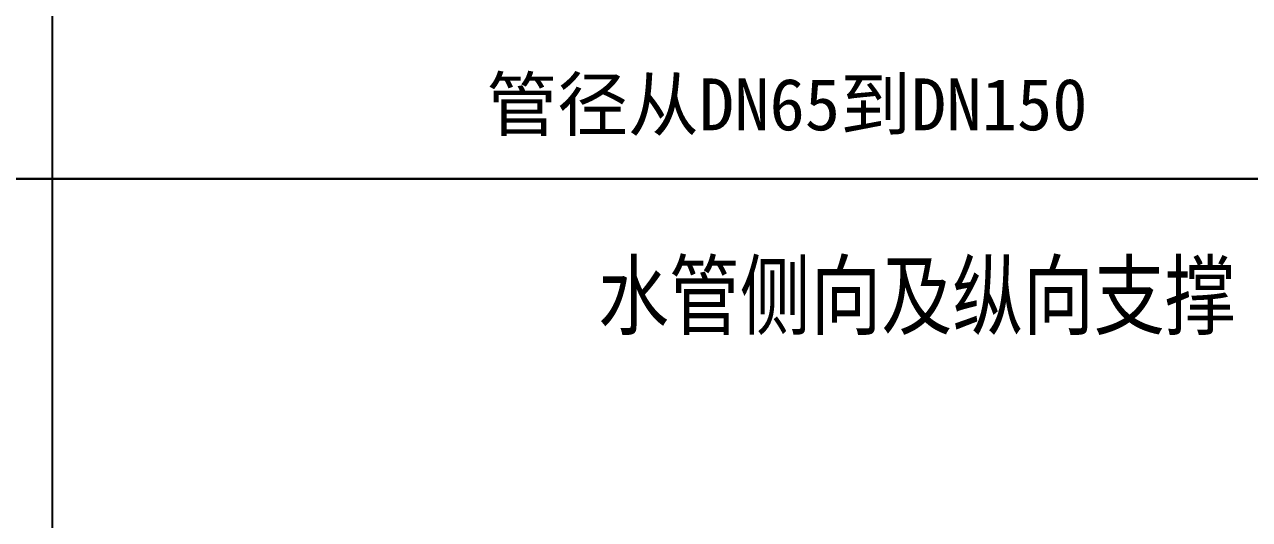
# Model space of a CAD drawing. Extents: x 185245 to 2166646, y -19957 to 815000.
# Drawn here: x 1999209 to 2007101, y 677360 to 680548 of the extents above; entities that cross this region are included whole.
import ezdxf

# ---------------------------------------------------------------- set-up
doc = ezdxf.new("R2010")
doc.units = 0
doc.header["$LTSCALE"] = 1000
doc.header["$MEASUREMENT"] = 0
doc.layers.add('BZ', color=8, linetype='Continuous')
doc.layers.add('DIM_SYMB', color=3, linetype='Continuous')
doc.styles.add('HZ', font='txt', dxfattribs={"width": 0.7, "height": 5, "bigfont": 'STF:宋体'})
doc.styles.get("Standard").update_dxf_attribs({"font": 'gbenor.shx', "bigfont": 'gbcbig.shx'})

# ---------------------------------------------------------------- blocks, each defined once
blk = doc.blocks.new('gfhhrryyfd')
at = {"layer": 'DIM_SYMB'}
for points in [[(3686300.1, -1739469.4), (3696128.4, -1739469.4), (3696128.4, -1747620.2), (3686300.1, -1747620.2)], [(3686300.1, -1747620.2), (3699978.1, -1747620.2), (3699978.1, -1755771), (3686300.1, -1755771)]]:
    blk.add_lwpolyline(points, close=True, dxfattribs=at)
at = {"insert": (3690118.4, -1748163.1), "char_height": 418.176, "attachment_point": 1}
blk.add_mtext('{\\fSimHei|b0|i0|c134|p2;\\W0.8;\\C7;水管侧向及纵向支撑}', dxfattribs=at)
at = {"layer": 'BZ', "insert": (3689398.5, -1746974.1), "char_height": 334.541, "attachment_point": 1, "style": 'HZ'}
blk.add_mtext('{\\fSimHei|b0|i0|c134|p2;\\W1;\\C7;管径从DN65到DN150}', dxfattribs=at)

msp = doc.modelspace()

# ---------------------------------------------------------------- linework, layer by layer
at = {"color": 0}
msp.add_line((1999386.1, 698144.4, 0), (1999386.1, 663347.7, 0), dxfattribs=at)

# ---------------------------------------------------------------- block references
at = {"lineweight": -3, "xscale": 0.9999959468841553, "yscale": 0.9999959506094456, "zscale": 0.9999959495959999}
msp.add_blockref('gfhhrryyfd', (-1687199, 2427167.7, 0), dxfattribs=at)

doc.saveas('drawing.dxf')
